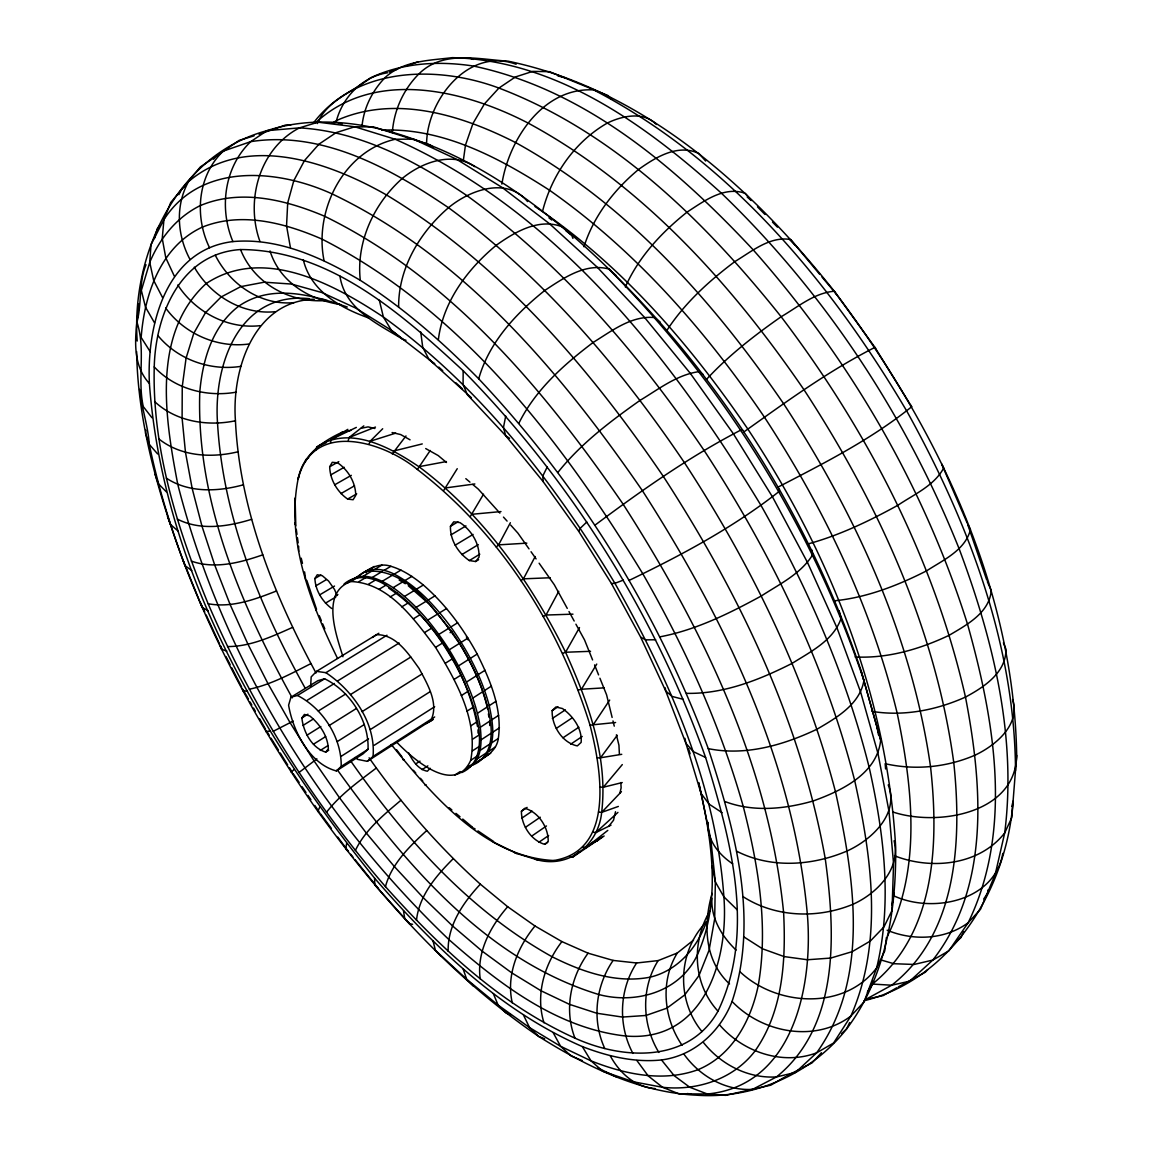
<?xml version="1.0" encoding="UTF-8"?>
<svg xmlns="http://www.w3.org/2000/svg" width="1153" height="1153" viewBox="0 0 1153 1153"><rect width="100%" height="100%" fill="white"/><g stroke="black" fill="none" stroke-linecap="round" stroke-linejoin="round"><path stroke-width="1.5" d="M396.834 742.301C412.702 758.861 454.758 795.858 470.698 760.346C478.394 719.847 455.954 680.717 435.56 647.366C414.417 619.579 389.181 582.957 350.872 581.53C320.505 592.296 336.258 634.943 342.945 656.72M392.337 132.725C393.793 110.558 403.449 89.185 419.288 73.518C443.429 50.026 478.322 59.38 508.069 61.167C642.826 89.257 750.891 186.368 834.268 291.233L836.689 294.505C936.524 427.302 1013.934 586.517 1016.687 755.388C1015.779 813.975 936.957 826.802 892.638 811.914M461.719 772.568C481.45 763.978 481.349 739.477 477.414 721.547C471.274 693.328 458.202 667.111 442.435 643.086C427.042 620.833 409.07 599.618 385.895 585.205C373.399 577.206 356.277 573.545 344.055 584.038M463.16 370.733C570.677 480.037 654.054 613.079 705.607 757.463C730.094 837.943 756.411 930.802 717.988 1011.167C688.672 1063.47 622.735 1059.852 574.972 1038.147C500.272 1004.45 439.48 947.031 385.448 886.628C312.362 802.113 252.348 706.342 208.131 603.725C177.288 528.694 152.11 448.906 154.243 366.913C155.496 314.495 180.69 253.386 240.545 249.552C329.47 249.725 401.503 313.789 463.16 370.733L463.088 384.439L467.325 394.657L505.677 435.675L543.106 481.55L578.662 531.23L611.45 583.548L640.693 637.22L665.699 690.921L685.934 743.368L701.038 793.365L710.853 839.845L715.35 881.915L714.673 918.869L709.081 950.202L698.949 975.611L684.723 994.924L666.866 1008.183L645.925 1015.476L622.361 1017.061L596.706 1013.228L569.423 1004.335L540.959 990.744L511.73 972.858L482.127 951.11L452.466 925.859L423.108 897.538L394.312 866.508L366.366 833.143L339.544 797.833L314.048 760.922L290.138 722.772L268.029 683.743L247.938 644.181L230.096 604.489L214.703 565.028L201.991 526.229L192.176 488.512L185.474 452.336L182.102 418.208L182.246 386.615L186.08 358.136L193.776 333.318L205.421 312.751L221.073 297.013L240.718 286.65L264.253 282.182L291.478 284.056L322.062 292.603L355.571 308.01L391.429 330.32L434.652 363.887M698.732 782.858C711.718 839.283 722.124 902.021 696.556 956.558C678.742 992.315 635.202 1004.378 598.493 994.434C485.053 959.714 404.4 862.732 337.353 769.873M137.193 341.043C131.053 253.588 177.36 154.646 267.064 130.635C314.683 115.098 367.158 122.319 413.466 139.109C472.485 158.999 524.874 194.828 571.715 235.241L572.926 238.397M149.4 383.488C146.633 326.342 165.311 249.653 232.906 241.582C278.651 237.518 321.86 257.71 360.298 280.338C403.809 308.01 442.637 342.138 478.711 378.818C578.878 485.096 657.671 611.594 708.259 748.628C734.475 828.906 759.568 918.177 732.069 1001.453C720.366 1031.56 694.178 1055.759 661.505 1059.953C634.352 1062.778 607.516 1056.321 582.323 1046.578C499.364 1010.46 433.096 945.647 374.61 878.182C260.549 736.969 163.049 567.953 149.4 383.488C129.482 361.999 136.198 329.888 139.124 303.657M316.023 672.992C273.924 595.15 239.709 510.116 235.443 420.773C231.551 369.753 253.833 301.063 314.322 299.203M336.345 770.925L341.187 766.428C341.821 737.891 322.782 708.23 297.46 695.475L290.916 697.248L288.61 705.175C292.819 730.771 309.537 763.935 336.345 770.925L363.036 753.875L368.038 749.291C369.205 720.87 350.065 691.036 324.613 678.786L317.925 680.659L290.916 697.248M136.63 351.622C137.827 425.356 159.445 497.087 185.028 565.691C218.739 652.728 264.152 734.98 317.824 811.265C379.51 896.746 451.284 976.75 538.782 1036.489C586.257 1066.309 639.122 1092.381 696.109 1095.163C753.37 1099.414 811.092 1074.12 846.619 1028.894C885.749 977.182 896.371 910.611 895.665 847.224C887.291 697.147 830.319 553.397 747.764 428.959C689.739 343.969 620.934 264.196 534.963 206.502M448.157 951.239C447.494 925.282 463.319 902.381 480.34 884.178C438.529 846.547 401.359 803.872 369.104 757.824M310.618 686.669L311.18 676.897L316.542 671.363L378.847 633.256M391.242 744.478C431.842 794.676 484.26 857.111 553.786 860.513C615.861 850.482 601.044 768.186 590.062 725.251C559.234 625.892 500.287 533.219 417.372 469.473C383.459 441.541 312.636 419.519 298.123 479.317C302.158 455.521 322.364 441.08 343.032 431.885M426.596 143.966C426.841 99.994 468.594 46.668 516.112 64.251M535.251 859.259C568.025 869.463 598.407 845.38 601.664 812.375C608.265 756.685 588.03 702.206 565.575 652.252C530.366 581.242 482.905 514.497 418.928 466.691C390.262 447.436 349.763 424.852 316.686 447.033L316.095 449.8M139.599 389.383C141.574 407.499 148.016 425.745 149.299 444.409C157.802 485.759 170.197 526.186 185.028 565.691L191.773 570.519M398.635 306.799C398.405 268.159 419.793 232.329 448.503 207.699C469.675 190.072 506.614 176.438 527.57 201.544M1013.04 801.191C1006.958 887.954 952.594 978.854 864.087 1000.761M1016.687 755.388L1011.786 817.607L1004.695 832.942L995.212 874.435L980.439 909.386L968.203 922.688L948.818 950.879L932.835 960.06L909.731 981.174L891.673 985.224L865.802 999.392L883.155 995.601L896.832 987.746M1002.807 853.379C994.65 901.545 931.437 914.026 892.696 895.304M145.883 430.184L145.581 433.47L149.299 444.409L157.63 453.965M468.204 767.797C482.531 760.331 481.752 741.12 480.268 727.298C475.814 699.54 463.693 673.683 449.209 649.816C434.104 626.252 416.132 603.956 393.13 587.67C380.865 579.714 362.979 570.49 349.633 581.213C362.575 574.569 374.999 560.877 390.896 566.296C403.046 569.885 413.596 577.12 423.338 585.018C445.562 604.273 463.175 628.327 477.198 654.068C490.083 679.996 502.549 708.864 498.327 738.468C496.093 754.509 479.302 759.351 468.06 767.812M355.095 757.535L357.704 759.395L367.245 761.34L373.053 756.454C375.964 723.133 352.789 690.517 325.895 672.689L316.542 671.363M472.788 765.001C490.544 758.112 492.922 737.185 490.299 720.769C485.975 693.054 473.926 667.212 459.456 643.403C437.909 613.785 407.931 566.858 365.832 571.427M484.246 757.463C496.77 743.31 492.749 722.484 489.232 705.665C481.68 677.243 467.787 650.883 450.837 626.987C435.33 606.262 417.444 586.272 394.196 574.136C382.897 568.285 366.337 566.123 357.877 577.682M988.063 889.9L987.717 893.171L983.668 899.066M711.92 898.245C710.781 918.249 722.023 936.683 736.104 950.101M886.412 937.504L884.74 950.922L876.684 967.857L864.058 1001.885L850.871 1016.081L833.576 1043.018L816.627 1052.848L795.512 1072.449L776.531 1076.916L752.534 1089.383C725.151 1090.897 699.453 1075.936 683.815 1053.986M872.662 981.189L872.187 984.662L867.387 992.128M463.333 160.555L465.466 145.119L472.989 123.429L484.419 103.929L498.918 88.06L515.405 76.963L532.686 71.385L549.491 71.659L607.79 95.454L611.494 99.014M708.273 822.435C706.544 839.759 718.968 854.733 732.659 863.799M416.478 920.339C419.072 895.622 436.324 875.588 453.23 858.682M337.526 658.421C310.474 602.803 285.324 539.618 298.541 476.866M346.606 843.549L345.713 848.939L348.48 851.519L337.815 837.121M712.107 893.388C703.114 924.49 704.324 960.449 729.532 983.956M294.692 500.272L295.096 498.024L295.802 525.883M361.984 126.599C363.642 107.993 372.26 90.698 385.261 77.41C403.478 60.59 429.161 60.518 452.307 57.65C556.942 60.215 646.718 125.691 721.389 193.185C825.015 292.732 905.624 415.311 959.037 548.54C992.892 638.805 1016.975 736.018 1004.695 832.942C979.272 865.442 931.076 870.169 894.555 855.785M891.975 904.946L894.137 892.898M305.257 462.295L305.747 459.672L308.673 457.698M438.356 339.76C442.968 301.697 467.498 269.11 496.309 245.214C514.973 231.883 539.042 217.715 562.462 226.91C700.087 343.738 802.949 499.912 861.032 670.484L880.69 740.14C877.102 773.865 841.459 790.799 813.124 800.989C784.602 809.132 753.341 812.288 725.035 801.58M294.937 524.514L295.327 522.496M505.706 416.046L503.457 427.561L505.677 435.675L509.54 438.284M501.886 184.134C508.819 139.254 543.294 87.08 593.709 89.905C729.114 160.267 830.506 281.678 906.892 411.318C967.9 521.271 1014.77 643.417 1015.519 770.665M1011.844 806.423L1012.637 802.935M298.699 551.408L298.641 546.234M615.515 811.741L613.511 820.259L609.144 825.75M619.925 793.005L621.121 787.903L620.847 782.57M583.966 246.771C593.608 216.173 614.073 189.813 638.56 169.462C655.481 157.385 677.978 143.376 699.006 153.58L705.65 161.031M779.442 489.29L778.88 491.654C733.279 527.555 681.351 555.184 629.207 580.377M330.522 442.348L331.242 439.48L347.846 429.348M154.416 238.527L157.399 228.453L159.59 225.757M305.79 580.29L304.579 571.888M348.278 440.388L349.172 437.463L363.815 425.875M385.448 886.628C391.616 863.611 409.719 846.288 426.682 830.592M542.559 211.215C551.783 174.925 574.756 141.603 607.573 122.924C622.433 115.79 643.705 111.12 656.403 124.51M478.711 378.818C488.944 342.398 515.953 313.414 544.922 290.354C563.471 278.132 585.465 262.668 608.827 269.009L616.293 275.726M369.032 444.208L370.113 441.268L382.695 428.743M625.344 287.025C638.575 257.018 661.707 232.286 687.145 212.051C703.935 201.184 724.3 185.792 745.299 193.373L751.28 200.55L747.23 197.062M317.421 123.558C326.63 100.642 352.328 92.168 370.473 77.885C402.584 62.622 438.702 60.778 473.407 66.038C585.81 89.703 676.71 168.093 753.14 249.797C849.185 358.208 924.057 485.889 967.54 624.249C994.434 720.207 1013.516 829.194 968.203 922.688C945.042 939.854 913.205 941.035 887.147 930.212M146.013 264.758C138.504 282.73 142.05 303.34 136.948 322.148C145.941 349.301 137.193 378.645 143.26 406.577L151.937 417.717M333.491 122.492L336.489 120.546C343.104 96.607 362.59 76.588 387.61 72.769M315.98 610.485L316.513 609.188L306.828 580.435M709.917 910.942C691.296 942.361 692.766 983.74 717.988 1011.167M350.714 760.994C404.53 837.827 469.084 910.539 551.912 956.659C581.991 971.806 615.947 983.754 649.975 977.196C677.575 970.754 697.363 947.708 706.472 921.751C677.69 951.34 675.917 999.737 701.975 1031.575M392.265 453.922L405.986 435.949M963.692 931.624L960.968 937.591L955.736 942.361M319.698 807.244L317.824 811.265L319.684 812.634M693.529 940.099L677.287 953.012C659.92 981.318 663.667 1018.445 682.072 1045.281M849.631 1022.581L846.619 1028.894L841.531 1033.607M547.271 466.864L542.876 475.843L543.106 481.55M677.287 953.012L658.161 960.593C640.708 988.251 642.077 1024.844 658.867 1052.458M355.355 850.496C365.27 829.785 383.733 814.825 400.927 800.283M178.845 194.684L182.073 188.458L184.826 186.599M520.897 580.651L523.448 578.835L535.179 556.524M658.161 960.593L636.629 962.986C619.089 989.663 617.907 1025.334 632.911 1053.41M496.266 546.998L498.586 544.865L510.375 522.727M543.265 616.524L546.032 615.039L558.758 591.33M518.836 423.324C535.295 389.916 563.99 364.492 593.247 342.383C611.796 330.969 631.657 315.317 654.688 317.565L660.338 322.35M426.163 723.58L430.473 721.216C439.697 703.878 427.186 683.83 419.072 668.409C408.738 654.241 396.185 634.251 376.483 634.712L372.419 637.479M578.662 531.23L580.348 528.175L586.791 522.021M417.372 469.473L430.242 450.477M470.222 516.645L483.525 494.19M562.65 653.391L565.575 652.252L579.498 627.578M636.629 962.986L613.122 960.42C595.539 985.901 591.691 1020.246 604.777 1048.509M329.686 466.778L332.266 462.31L337.685 462.843C348.264 470.064 355.571 482.473 355.773 495.386L353.092 499.739L347.644 499.062C337.195 491.827 330.017 479.576 329.686 466.778L338.809 461.618M666.665 330.767C684.378 303.297 709.052 280.943 735.052 261.443C751.814 251.469 769.93 235.904 790.742 239.536L819.754 274.4M578.388 690.042L581.458 689.235L596.75 664.07M613.122 960.42L588.073 953.185C570.504 977.283 563.961 1009.942 574.972 1038.147M443.631 490.558L457.251 468.694M331.718 608.525C322.336 601.491 315.389 590.422 314.899 578.532L317.262 574.785L322.278 575.693L328.591 581.054L334.5 589.442L337.094 595.524M887.435 936.063C922.025 867.243 912.225 786.173 897.221 713.361C871.654 607.415 823.891 507.954 764.324 417.04C705.578 330.507 635.389 250.374 549.318 190.101C499.48 158.033 442.896 127.522 381.917 130.159M588.073 953.185L561.9 941.597C544.418 964.211 535.223 994.852 543.985 1022.797M590.062 725.251L593.204 724.776L609.692 700.073M301.87 717.944L304.406 714.442L309.826 715.984C319.698 724.026 327.697 735.758 328.346 748.773L325.708 752.131C311.728 747.879 303.34 731.795 301.87 717.944L307.937 714.183M561.9 941.597L534.992 926.003C517.639 947.089 505.951 975.395 512.263 1002.894M450.448 526.316L453.734 521.819L460.004 522.626C471.303 530.149 479.619 543.337 479.043 557.173L475.627 561.525L469.343 560.56C458.202 553.022 450.016 540.022 450.448 526.316L457.957 521.833M366.193 572.738L368.023 570.274L374.221 566.454M597.34 757.925L600.526 757.766L617.215 735.326M326.458 812.317C340.121 794.662 358.597 781.489 376.224 768.1M592.065 842.67L597.124 840.883L599.315 838.13M534.992 926.003L507.68 906.734C490.515 926.349 476.564 952.047 480.196 978.897M557.879 472.442C580.708 443.703 610.369 421.335 640.16 400.293C658.723 389.166 676.998 374.682 699.006 371.641L702.869 374.221M600.151 787.124L603.322 787.225L622.303 764.583M213.507 159.215L215.842 156.491L239.132 140.392L254.064 135.852M706.501 379.38C728.61 355.455 754.523 335.364 781.143 316.729C797.919 307.015 814.263 292.876 834.268 291.233L875.646 348.365M927.747 969.587L925.326 972.224L898.36 986.867M821.455 1052.718L812.043 1062.879L802.618 1067.736M313.285 123.198C356.234 66.456 437.362 65.072 498.918 88.06C614.448 132.018 705.305 221.78 781.143 316.729C866.869 429.565 933.973 558.326 965.479 697.075C982.154 783.939 990.658 885.922 932.835 960.06L914.084 964.456L893.892 963.721L880.431 959.815M315.691 122.708C374.48 68.272 464.212 89.848 528.146 123.097C642.408 184.855 731.463 283.897 804.088 389.901C877.649 502.593 935.559 628.428 953.776 762.738C961.861 839.715 957.84 933.31 891.673 985.224L872.403 984.057C936.193 932.763 938.816 841.647 930.543 766.831C911.908 636.038 855.252 513.589 783.579 403.694C712.813 300.299 626.353 203.577 515.463 142.496C461.301 114.983 395.119 94.359 336.489 120.546M430.155 768.258L427.374 771.242C418.208 769.498 412.428 760.605 408.594 752.765M598.551 812.058L601.664 812.375L621.424 791.664M552.157 710.637L555.861 706.991L562.477 708.547C573.156 716.2 582.323 728.725 581.141 742.402L577.322 745.905C562.145 742.777 551.595 725.612 552.157 710.637L557.966 706.818M910.899 405.294L911.648 406.764C871.106 439.524 823.804 463.29 777.698 487.301M339.544 434.667L342.124 432.216L350.771 430.429M347.629 583L350.8 580.031M294.087 769.541L291.262 772.164L292.271 772.294M592.728 832.149L595.755 832.625L617.922 812.404M521.415 811.28L524.73 808.282C538.537 811.957 548.482 827.479 548.208 841.474L544.778 844.342C531.101 840.494 521.286 825.217 521.415 811.28L527.108 807.403M569.885 856.477L572.623 857.155L579.411 851.505M298.987 772.481L316.916 758.89M583.029 847.008L585.926 847.614L607.804 830.391M594.948 525.177C641.385 490.486 689.22 456.862 740.73 430.112L742.878 430.285M743.526 432.173C785.928 401.979 828.402 370.978 874.896 347.384L911.648 406.764M597.124 840.883L604.129 835.983M544.778 844.342L547.617 842.382M538.71 842.367L548.641 835.536M531.634 836.156L546.464 825.966M525.408 827.335L540.253 817.203M521.675 818.255L532.081 811.164M215.842 156.491L200.348 166.94L170.716 202.539L163.928 219.603L151.029 244.609L149.746 262.351L141.358 290.441L145.509 307.174L154.56 322.912M572.623 857.155L599.272 839.168M570.677 744.204L582.207 736.464M562.995 737.79L578.849 727.212M556.294 728.393L572.162 717.858M552.33 718.463L565.345 709.873M470.698 760.346L477.328 755.979M477.342 758.847L487.215 752.361M488.858 751.28L495.401 746.971M454.931 775.018L460.148 771.588M467.037 767.653L473.638 763.315M478.063 761.225L490.746 753.183M472.571 750.79L479.244 746.423M480.181 750.372L490.097 743.858M491.754 742.777L498.327 738.468M472.571 739.217L479.288 734.85M481.176 739.779L491.149 733.25M492.807 732.169L499.436 727.831M480.268 727.298L490.299 720.769M491.971 719.688L498.629 715.35M422.07 769.642L427.835 765.88M585.926 847.614L602.226 837.02M470.669 725.929L477.414 721.547M415.656 763.949L419.98 761.139M477.472 713.275L487.56 706.746M489.232 705.665L495.934 701.327M466.893 711.242L473.681 706.875M373.053 756.454L434.681 716.964M367.245 761.34L432.966 719.213M430.473 721.216L433.124 719.515M472.816 698.069L482.963 691.555M484.649 690.474L491.365 686.15M374.149 745.328L434.667 706.703M341.187 766.428L368.038 749.291M461.33 695.605L468.132 691.238M341.533 756.08L368.542 738.9M466.432 682.115L476.621 675.629M478.308 674.548L485.067 670.253M370.286 729.59L430.098 691.685M454.109 679.42L460.941 675.081M320.26 750.459L327.798 745.703M337.224 741.624L364.377 724.473M458.49 665.872L468.709 659.415M470.41 658.349L477.198 654.068M325.708 752.131L328.735 750.228M313.472 744.218L325.665 736.551M445.433 663.191L452.293 658.882M449.209 649.816L459.456 643.403M461.171 642.336L467.959 638.07M329.009 725.626L356.263 708.547M361.984 711.704L422.07 673.957M307.116 735.11L320.851 726.52M350.555 694.524L410.785 657.051M450.117 632.666L451.817 631.599C467.931 655.106 481.176 680.976 487.647 708.864M302.879 725.511L313.457 718.924M435.56 647.366L442.435 643.086M438.861 634.424L449.137 628.039M450.837 626.987L457.655 622.75M318.343 710.969L345.626 694.02M337.858 680.803L399.111 642.999M307.159 700.303L334.399 683.484M424.765 632.435L431.654 628.169M297.46 695.475L324.613 678.786M427.749 620.127L438.025 613.785M439.74 612.733L446.557 608.539M413.394 618.801L420.283 614.563M325.895 672.689L386.976 635.231M416.19 607.328L426.48 601.059M428.195 600.007L435.012 595.842M475.627 561.525L478.625 559.709M401.748 606.867L408.638 602.673M404.544 596.418L414.821 590.192M416.521 589.154L423.338 585.018M469.343 560.56L479.792 554.204M390.19 596.951L397.064 592.801M461.849 554.579L478.264 544.648M379.034 589.327L385.895 585.205M455.147 545.196L473.076 534.415M393.13 587.67L403.377 581.487M405.092 580.449L411.895 576.356M382.263 581.285L392.496 575.16M394.196 574.136L400.97 570.072M335.22 596.159L337.887 594.559M325.477 603.163L335.883 596.951M372.246 577.437L382.436 571.34M384.122 570.331L390.896 566.296M368.571 584.153L375.417 580.06M450.967 534.877L465.956 525.912M350.872 581.53L357.661 577.494M363.325 576.154L373.471 570.115M375.157 569.106L381.902 565.1M359.116 581.544L365.933 577.48M319.655 594.89L334.529 586.055M315.778 585.883L326.227 579.714M314.899 578.532L320.894 575.001M785.438 1076.686L770.809 1085.175L725.54 1095.35L707.365 1093.995L678.93 1093.851L662.571 1087.293L633.401 1081.802L602.774 1071.238L590.999 1060.846L560.617 1046.304L529.544 1027.597L498.125 1005.128L466.662 979.257L435.459 950.375L433.081 941.151M347.644 499.062L356.724 493.844M340.913 493.599L354.519 485.802M334.687 484.808L351.319 475.339M330.58 475.007L344.228 467.282M293.222 721.072L273.203 731.319M310.777 663.667C291.032 673.698 271.142 684.565 249.307 689.235M786.908 1075.835L799.476 1069.35M595.755 832.625L610.975 825.173M331.242 439.48L356.349 427.403M316.686 447.033L326.313 442.608M292.559 627.391C271.978 636.528 250.504 646.617 227.545 646.574M349.172 437.463L375.46 427.071M276.489 590.985C254.986 599.401 231.537 608.164 208.131 603.725M623.24 580.146L614.909 583.317L611.45 583.548M465.553 769.238L468.277 768.258M389.296 72.163L397.684 69.137M406.087 66.11L417.833 61.858M601.664 812.375L618.354 806.437M259.036 134.267L285.468 125.057L290.715 125.1M262.783 554.838C240.213 562.678 214.689 569.481 191.297 561.079M269.946 730.757L266.228 731.939L266.444 730.786L269.211 735.239M370.113 441.268L395.71 433.139M251.628 519.311C227.847 526.662 200.363 530.956 177.303 519.081M393.577 451.039L422.257 443.919M603.322 787.225L622.231 782.556M808.426 543.827C839.845 535.179 869.448 520.911 897.913 505.245C913.969 494.378 934.175 485.802 943.716 468.003L941.655 464.039L967.295 523.275M243.225 484.836C218.104 491.726 188.933 493.109 166.349 478.164M659.92 636.845C696.037 629.999 729.431 613.353 761.47 595.885C779.587 584.038 800.874 573.891 812.577 554.867L811.755 549.895M361.148 428.296L368.066 426.884L374.927 428.498M418.928 466.691L446.413 461.546M237.777 451.832C211.244 458.245 180.704 456.458 158.696 438.803M600.526 757.766L621.755 754.321M235.443 420.773C207.482 426.639 175.919 421.58 154.588 401.532M445.433 487.935L474.863 483.957M402.801 759.654L404.026 759.524M593.204 724.776L615.587 722.513M236.379 392.121C207.064 397.425 174.824 389.094 154.243 366.913M472.283 514.252L500.978 511.572M331.92 122.823L337.022 122.391L341.98 124.02M240.746 366.38C210.177 371.093 177.605 359.606 157.875 335.523M498.586 544.865L526.835 543.149M581.458 689.235L604.331 687.851M834.08 600.843C866.624 597.672 897.726 585.551 926.681 570.793C943.068 560.113 965.176 550.356 970.422 529.717L968.073 524.889M523.448 578.835L550.284 577.754M565.575 652.252L590.567 651.301M248.659 344.055C217.009 348.206 184.394 333.736 165.672 308.01M546.032 615.039L572.969 614.16M686.439 693.342C723.738 694.178 759.496 679.852 792.27 663.278C810.718 651.618 833.633 640.347 841.113 618.296L839.125 610.744M655.682 639.771L645.709 639.857L640.693 637.22M260.146 325.665C227.66 329.311 195.333 312.132 177.793 284.993M275.264 311.699C242.231 314.971 210.451 295.427 194.309 267.165M293.929 302.648C260.708 305.718 229.735 284.2 215.251 255.144M327.193 300.443C290.801 303.614 254.237 284.157 240.545 249.552M309.465 298.699C238.772 291.305 213.276 365.213 217.542 423.194C222.961 517.322 259.886 606.637 305.185 688.211M424.88 784.962L426.279 785.034M247.463 691.151L242.908 690.878L242.375 688.413M655.048 1088.533C635.332 1087.625 619.305 1072.564 610.326 1055.917M319.395 299.175L324.454 299.578M855.137 656.951C887.738 658.651 920.094 649.096 949.323 635.202C966.574 624.912 989.317 612.949 991.263 590.538L987.328 581.703M708.259 748.628C745.4 756.224 783.608 745.083 817.088 729.157C836.329 717.872 859.85 704.497 863.928 680.486C811.784 526.272 723.536 384.468 608.827 269.009M687.404 1093.52L690.878 1094.183M403.507 910.812L404.746 918.797L409.459 923.697L412.587 924.317M470.482 826.615L475.108 828.949M392.106 432.548L400.682 434.566L410.064 439.826M872.028 711.372C903.664 716.618 936.452 710.104 965.479 697.075C983.913 687.174 1006.223 672.675 1005.964 649.168L1003.398 642.841M557.908 75.925L564.667 77.64M683.34 699.367L672.012 696.412L665.699 690.921L665.267 687.851M493.066 841.935L517.005 853.58L537.629 859.936M553.786 860.513L556.351 861.219M347.298 307.029C312.463 295.067 271.474 283.234 238.354 306.467C212.08 326.674 202.553 360.356 199.786 392.006C196.111 500.69 240.746 604.489 292.228 697.882M514.829 852.961L517.005 853.58M339.933 276.071C344.819 309.263 377.507 323.719 402.858 339.299L405.986 340.25M226.81 651.041L221.477 649.283L220.252 645.478L221.895 648.663M341.057 304.623C309.739 299.996 279.934 282.615 270.004 250.922M470.035 58.183L473.407 59.408M510.736 1014.813L506.167 1013.112L498.125 1005.128L493.34 993.627M544.663 1038.824L538.782 1036.489L529.544 1027.597L523.491 1015.072M582.351 1060.63L571.095 1055.989L560.617 1046.304L553.267 1032.843M736.608 851.173C771.011 868.814 812.735 865.845 847.498 850.813C871.61 839.701 899.527 813.975 888.214 784.905M368.441 317.868C340.164 307.837 310.762 291.147 303.282 259.67M705.607 757.463L693.27 751.597L685.934 743.368L684.925 738.352M598.018 1068.053L616.769 1077.075M742.921 896.558C775.335 917.586 817.751 918.883 852.975 904.269C876.813 893.589 901.127 868.915 894.065 840.796M208.189 610.73L202.121 607.444L182.606 559.104M425.702 448.56L438.212 455.565L446.485 462.497M399.14 580.031L405.323 583.721M388.763 588.131C434.912 619.579 467.268 671.767 477.486 726.462M744.103 937.043L762.522 948.804L784.155 956.586L807.446 959.757L830.708 958.071L852.197 951.657L870.371 941.007L883.947 926.926L892.033 910.495L893.561 863.727L888.963 811.179L878.024 753.658L860.671 692.204L837.049 628.025L807.532 562.534L772.669 497.202L733.222 433.571L690.114 373.111L644.354 317.205L597.067 267.035L549.318 223.567L502.189 187.507L456.617 159.301L413.466 139.109L395.22 139.254L354.72 126.772L318.012 122.189L299.477 127.868L267.064 130.635L250.749 141.632L223.25 151.115C197.379 175.789 194.309 216.548 209.543 247.736M722.109 812.678L709.081 804.117L701.038 793.365L698.747 782.887M477.962 830.881L493.614 841.503M740.37 972.123C777.136 1006.497 844.558 1010.446 876.684 967.857C892.581 901.747 883.832 832.97 869.189 767.494C846.172 675.456 807.792 588.001 761.11 505.605C671.637 357.891 556.942 211.071 395.22 139.254C343.392 151.129 313.832 210.595 324.051 260.636M471.404 397.756L428.945 359.332L422.747 347.384L420.701 331.891M548.929 217.845L551.783 220.021M566.022 230.888L571.715 235.241M408.277 585.753L429.68 604.489L451.817 631.599M402.858 339.299L391.429 330.32L383.387 317.032L379.323 300.198M428.945 359.332L434.566 363.772M432.865 147.065L430.083 144.846L373.413 126.888L354.72 126.772L336.128 132.638L318.977 144.139L304.522 160.512L293.828 180.589L287.702 202.914L286.549 225.844L290.441 247.708M480.34 884.178L507.68 906.734M465.812 478.668L469.948 482.127M472.701 484.447L478.221 489.059L499.869 513.099M449.18 807.705L451.89 809.982M455.968 813.384L460.047 816.8M462.757 819.062L472.254 827.018M732.069 1001.453C761.946 1032.814 814.926 1043.105 850.871 1016.081C883.544 941.698 871.697 857.4 854.704 780.639C824.611 662.687 770.521 552.1 704.137 450.492C638.82 354.057 561.684 264.138 466.879 195.592C416.781 161.723 361.062 131.428 299.477 127.868C259.411 148.492 245.128 200.579 259.944 241.453M474.719 166.623C451.962 151.129 421.94 162.285 402.469 178.268C373.903 203.504 356.046 241.914 360.298 280.338M177.735 530.755L170.399 524.356L167.459 516.342M438.789 367.101L442.723 370.718M455.824 382.782L462.382 388.806M719.573 1024.887C742.964 1051.954 782.296 1065.675 816.627 1052.848C870.674 977.297 854.042 876.842 835.565 792.097C804.953 674.505 750.762 564.278 684.536 462.814C619.42 366.553 542.717 276.648 448.503 207.699C390.867 168.669 322.955 130.476 250.749 141.632C224.129 166.983 218.955 208.448 232.906 241.582M737.257 909.861L723.882 896.832L715.35 881.915L712.107 866.047M166.291 491.769L158.422 483.799L155.05 474.344M409.459 923.697L374.754 884.884L374.61 878.182M757.507 206.877L764.987 214.487M772.467 222.082L777.453 227.155M788.681 238.556L794.907 244.897M473.552 986.276L466.662 979.257L463.102 968.866M703.33 1042.37C720.798 1064.435 748.052 1078.718 776.531 1076.916C840.292 1025.132 835.276 932.287 825.26 858.798C800.773 721.23 738.987 593.089 663.436 476.578C589.068 367.375 500.532 263.821 386.341 194.871C328.403 161.852 246.223 132.782 188.516 181.612C175.097 205.738 177.173 235.558 190.014 259.454M435.459 950.375L441.224 956.356M503.472 517.106L507.089 521.098M510.693 525.105L517.899 533.118L529.011 548.886M413.394 770.262L415.743 772.942M420.427 778.318L422.762 780.999M822.003 277.08L836.689 294.505M350.699 854.272L352.919 857.025M355.138 859.778L378.472 888.646M661.505 1059.953L674.174 1075.677L689.825 1087.293L707.365 1093.995C793.754 1085.809 813.312 985.066 807.345 914.257C793.495 761.009 724.473 618.628 642.423 490.717C561.05 372.635 463.866 256.658 331.949 193.834C277.57 168.987 200.665 162.299 163.928 219.603L162.242 238.469L165.787 257.811L174.362 276.244M396.603 749.796L401.907 756.743M320.75 814.076L331.415 828.474M636.86 1060.486L648.202 1075.922L662.571 1087.293C697.118 1090.983 733.467 1079.251 754.999 1051.017C783.19 1010.936 785.986 959.916 783.608 912.571C769.037 764.814 702.292 627.664 623.096 504.164C544.591 390.06 451.154 278.046 324.425 216.159C285.613 199.786 240.444 188.516 199.93 205.753C176.467 217.456 159.719 238.44 149.746 262.351L153.666 280.438L162.559 297.575M531.043 551.739L536.087 558.902M539.114 563.212L554.276 584.701L567.262 608.395M293.251 773.735L299.131 782.383M302.057 786.706L305.977 792.471M307.937 795.354L310.878 799.678M314.783 805.428L318.704 811.193M150.221 351.723L141.156 337.469C144.442 294.591 160.397 246.612 202.207 227.184C241.438 211.374 284.604 222.904 321.745 238.988C462.612 310.806 562.405 441.729 642.985 574.079C685.041 647.611 720.394 725.237 743.368 806.913C758.198 864.909 768.647 925.672 758.27 985.354C751.093 1020.319 732.299 1055.644 697.752 1069.797C662.658 1082.451 624.595 1074.192 590.999 1060.846L582.323 1046.578M271.056 738.208L278.435 750.07M280.28 753.024L287.659 764.886M289.504 767.855L291.349 770.809M243.24 689.926L248.399 699.006M250.115 702.033L251.83 705.059M253.559 708.086L255.274 711.113M259.569 718.679L265.594 729.272M466.389 636.86L468.046 639.843M568.991 611.551L574.18 621.035M575.909 624.191L584.571 639.987L592.584 659.934M225.988 656.605L230.096 664.56M231.724 667.746L241.553 686.828M200.262 602.27L204.715 611.868M206.185 615.068L219.517 643.878M319.28 615.745L321.341 620.674M322.725 623.946L324.8 628.861M594.588 664.921L598.58 674.894M599.92 678.223L606.593 694.841L612.128 717.44M1012.622 699.54C1020.621 724.761 995.5 745.53 975.063 755.157C946.887 767.321 915.107 770.492 885.144 763.69L885.605 768.965M967.857 524.946L986.752 580.031M688.572 748.701L690.114 753.831M861.032 670.484L880.69 740.14M301.221 558.182L302.475 563.327M612.978 720.928L614.261 726.145M616.394 734.836L618.945 745.27L619.392 754.148M877.159 727.86L878.471 734.807M488.411 713.866L488.915 717.209M296.278 529.285L296.984 534.358M297.46 537.759L298.166 542.847M478.005 729.806L478.063 733.135M489.694 722.196L489.722 725.525M723.882 896.832C728.883 960.247 703.748 1042.73 625.675 1036.014C556.683 1028.346 499.206 983.725 448.676 939.378C319.785 816.252 222.025 657.671 177.793 484.491C165.283 419.188 151.115 334.111 206.07 283.624C263.215 245.647 333.635 284.042 383.387 317.032C479.706 386.659 554.161 482.127 614.909 583.317C669.562 679.823 715.999 784.905 723.882 896.832"/></g></svg>
